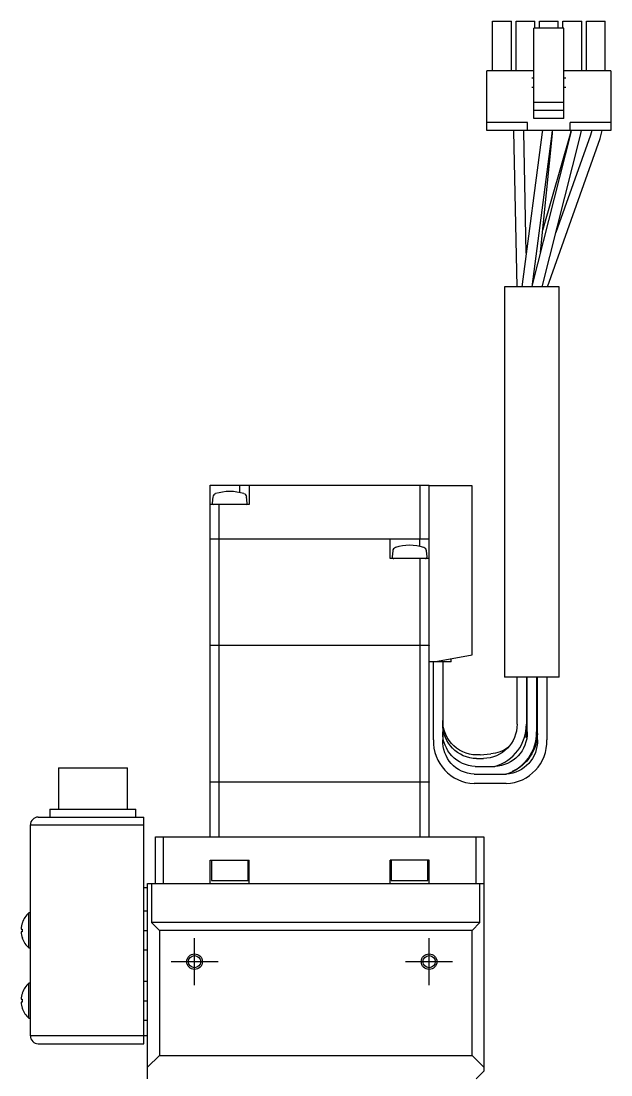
# Model space of a CAD drawing. Extents: x 0 to 1149, y -8 to 939.
# Drawn here: x 468.7 to 544.1, y 803.9 to 938.8 of the extents above; entities that cross this region are included whole.
import ezdxf

# ---------------------------------------------------------------- set-up
doc = ezdxf.new("R2010")
doc.units = 0
doc.header["$LTSCALE"] = 0.5
doc.linetypes.add('CENTER', pattern=[50.8, 31.75, -6.35, 6.35, -6.35])
for name, color, linetype in [('MSM_CENTER', 1, 'CENTER'), ('MSM_CONTINUOUS', 7, 'CONTINUOUS'), ('MSM_NARROW', 5, 'CONTINUOUS')]:
    doc.layers.add(name, color=color, linetype=linetype)

msp = doc.modelspace()

# ---------------------------------------------------------------- linework, layer by layer
at = {"layer": 'MSM_CENTER'}
for p, q in [((490.87, 815.4), (490.87, 821.4)), ((520.87, 815.4), (520.87, 821.4)), ((487.87, 818.4), (493.87, 818.4)), ((517.87, 818.4), (523.87, 818.4))]:
    msp.add_line(p, q, dxfattribs=at)
at = {"layer": 'MSM_CONTINUOUS'}
for p, q in [((528.99, 932.45), (528.99, 938.8)), ((528.99, 938.8), (531.39, 938.8)), ((531.39, 932.45), (531.39, 938.8)), ((531.99, 932.45), (531.99, 938.8)), ((531.99, 938.8), (534.39, 938.8)), ((534.26, 926.35), (534.26, 937.91)), ((538.12, 937.91), (534.26, 937.91)), ((534.39, 937.91), (534.39, 938.8)), ((534.99, 938.8), (537.39, 938.8)), ((534.99, 937.91), (534.99, 938.8)), ((537.39, 937.91), (537.39, 938.8)), ((537.99, 937.91), (537.99, 938.8)), ((537.99, 938.8), (540.39, 938.8)), ((538.12, 926.35), (538.12, 937.91)), ((540.39, 932.45), (540.39, 938.8)), ((540.99, 932.45), (540.99, 938.8)), ((540.99, 938.8), (543.39, 938.8)), ((543.39, 932.45), (543.39, 938.8)), ((528.27, 924.8), (528.27, 932.45)), ((534.26, 932.45), (528.27, 932.45)), ((544.12, 932.45), (538.12, 932.45)), ((544.12, 932.45), (544.12, 924.8)), ((534.26, 931.5), (534.01, 931.5)), ((538.37, 931.5), (538.12, 931.5)), ((534.01, 930.35), (534.26, 930.35)), ((538.12, 930.35), (538.37, 930.35)), ((538.12, 928.37), (534.26, 928.37)), ((538.12, 927.35), (534.26, 927.35)), ((533.46, 925.82), (528.27, 925.82)), ((533.46, 924.8), (533.46, 925.82)), ((538.12, 926.35), (534.26, 926.35)), ((538.92, 924.8), (538.92, 925.82)), ((544.12, 925.82), (538.92, 925.82)), ((544.12, 924.8), (528.27, 924.8)), ((531.67, 924.8), (531.67, 924.69)), ((531.67, 924.8), (531.67, 924.62)), ((531.67, 924.69), (532.07, 904.8)), ((535.33, 924.56), (532.72, 904.8)), ((532.97, 924.65), (532.97, 924.8)), ((533.29, 909.1), (532.97, 924.65)), ((534.03, 904.8), (536.62, 924.39)), ((538.94, 924.36), (534.06, 905.02)), ((535.12, 909.22), (536.63, 924.39)), ((535.36, 924.8), (535.33, 924.56)), ((538.9, 924.31), (535.39, 911.99)), ((536.62, 924.39), (536.66, 924.8)), ((536.63, 924.39), (536.66, 924.8)), ((541.52, 924.2), (537.09, 911.73)), ((539.01, 924.8), (538.9, 924.31)), ((539.03, 924.8), (538.94, 924.36)), ((540.2, 924.04), (540.34, 924.8)), ((541.68, 924.8), (541.52, 924.2)), ((542.74, 923.77), (543, 924.8)), ((542.74, 923.76), (543, 924.8)), ((535.34, 904.8), (540.2, 924.04)), ((536.01, 904.8), (542.74, 923.77)), ((537.52, 904.8), (530.52, 904.8)), ((530.52, 904.8), (530.52, 854.8)), ((537.52, 854.8), (537.52, 904.8)), ((492.87, 872.51), (492.87, 879.4)), ((492.87, 879.4), (520.87, 879.4)), ((496.62, 879.4), (496.62, 878.46)), ((497.87, 879.4), (497.87, 876.9)), ((519.72, 872.51), (519.72, 879.4)), ((520.87, 841.4), (520.87, 879.4)), ((526.37, 879.3), (520.87, 879.3)), ((526.37, 857.67), (526.37, 879.3)), ((497.87, 876.9), (492.87, 876.9)), ((493.21, 877.88), (493.14, 877.11)), ((494.03, 872.51), (494.03, 876.9)), ((497.6, 877.11), (497.53, 877.88)), ((492.87, 872.51), (520.87, 872.51)), ((492.87, 858.9), (492.87, 872.5)), ((520.87, 872.5), (492.87, 872.5)), ((492.88, 872.5), (492.88, 872.51)), ((494.03, 872.5), (494.03, 872.51)), ((494.03, 858.9), (494.03, 872.5)), ((515.87, 870), (515.87, 872.5)), ((519.62, 872.5), (519.62, 871.57)), ((519.72, 872.5), (519.72, 872.51)), ((520.86, 872.5), (520.86, 872.51)), ((516.21, 870.99), (516.14, 870.22)), ((520.6, 870.22), (520.53, 870.99)), ((520.87, 870), (515.87, 870)), ((519.72, 858.9), (519.72, 870)), ((492.87, 858.9), (520.87, 858.9)), ((492.87, 841.4), (492.87, 858.89)), ((520.87, 858.89), (492.87, 858.89)), ((492.88, 858.9), (492.88, 858.89)), ((494.03, 858.9), (494.03, 858.89)), ((494.03, 841.4), (494.03, 858.89)), ((519.72, 858.9), (519.72, 858.89)), ((519.72, 841.4), (519.72, 858.89)), ((520.86, 858.9), (520.86, 858.89)), ((523.67, 856.8), (520.87, 856.8)), ((521.42, 846.8), (521.42, 856.8)), ((521.47, 856.8), (526.37, 857.67)), ((522.62, 856.8), (522.62, 846.8)), ((523.67, 856.8), (523.67, 857.19)), ((537.52, 854.8), (530.52, 854.8)), ((532.12, 848.8), (532.12, 854.8)), ((533.32, 854.8), (533.32, 847.8)), ((533.42, 847.8), (533.42, 854.8)), ((534.62, 854.8), (534.62, 847.8)), ((534.72, 846.8), (534.72, 854.8)), ((535.92, 854.8), (535.92, 846.8)), ((522.62, 849.28), (522.63, 849.04)), ((533.27, 847.09), (533.42, 848.3)), ((533.32, 847.8), (533.27, 847.09)), ((533.27, 847.09), (533.26, 847.06)), ((533.26, 847.06), (533.27, 847.09)), ((527.39, 844.88), (528.77, 845)), ((473.45, 843.2), (482.3, 843.2)), ((473.45, 843.2), (473.45, 837.9)), ((482.3, 837.9), (482.3, 843.2)), ((526.78, 843.4), (529.26, 843.4)), ((526.93, 844.4), (527.81, 844.4)), ((526.62, 842.4), (530.72, 842.4)), ((530.72, 842.41), (530.68, 842.4)), ((492.87, 841.4), (520.87, 841.4)), ((492.87, 834.4), (492.87, 841.39)), ((520.87, 841.39), (492.87, 841.39)), ((492.88, 841.4), (492.88, 841.39)), ((494.03, 841.4), (494.03, 841.39)), ((494.03, 834.4), (494.03, 841.39)), ((519.72, 841.4), (519.72, 841.39)), ((519.72, 834.4), (519.72, 841.39)), ((520.86, 841.4), (520.86, 841.39)), ((520.87, 834.4), (520.87, 841.39)), ((530.72, 841.2), (526.62, 841.2)), ((472.37, 837.9), (483.37, 837.9)), ((472.37, 837.9), (472.37, 836.9)), ((483.37, 836.9), (483.37, 837.9)), ((470.87, 836.9), (484.37, 836.9)), ((484.37, 807.9), (484.37, 836.9)), ((469.87, 808.9), (469.87, 835.9)), ((469.87, 835.9), (484.37, 835.9)), ((485.87, 828.4), (485.87, 834.4)), ((485.87, 834.4), (527.87, 834.4)), ((486.87, 834.4), (486.87, 828.4)), ((526.87, 828.4), (526.87, 834.4)), ((527.87, 834.4), (527.87, 804.4)), ((492.87, 831.4), (497.87, 831.4)), ((492.87, 828.4), (492.87, 831.4)), ((493.02, 831.4), (493.02, 828.8)), ((497.72, 828.8), (497.72, 831.4)), ((497.87, 828.4), (497.87, 831.4)), ((520.87, 831.4), (515.87, 831.4)), ((515.87, 828.4), (515.87, 831.4)), ((516.02, 831.4), (516.02, 828.8)), ((520.72, 828.8), (520.72, 831.4)), ((520.87, 828.4), (520.87, 831.4)), ((484.87, 803.4), (484.87, 828.4)), ((484.87, 828.4), (527.87, 828.4)), ((485.37, 828.4), (485.37, 823.4)), ((493.02, 828.8), (497.72, 828.8)), ((516.02, 828.8), (520.72, 828.8)), ((527.37, 823.4), (527.37, 828.4)), ((484.37, 827.9), (484.87, 827.9)), ((469.69, 820.15), (469.69, 824.65)), ((469.87, 824.65), (469.69, 824.65)), ((484.37, 824.9), (484.87, 824.9)), ((468.83, 823.38), (468.84, 823.37)), ((485.37, 823.4), (486.37, 822.4)), ((527.37, 823.4), (485.37, 823.4)), ((526.37, 822.4), (527.37, 823.4)), ((468.68, 822.58), (468.84, 822.58)), ((468.84, 822.22), (468.68, 822.22)), ((468.84, 822.58), (468.84, 822.22)), ((484.37, 822.4), (484.87, 822.4)), ((486.37, 822.4), (486.37, 806.4)), ((526.37, 822.4), (486.37, 822.4)), ((526.37, 806.4), (526.37, 822.4)), ((468.84, 821.43), (468.83, 821.42)), ((469.69, 820.15), (469.87, 820.15)), ((484.37, 819.9), (484.87, 819.9)), ((469.69, 811.15), (469.69, 815.65)), ((469.87, 815.65), (469.69, 815.65)), ((484.37, 815.9), (484.87, 815.9)), ((468.68, 813.58), (468.84, 813.58)), ((468.83, 814.38), (468.84, 814.37)), ((468.84, 813.58), (468.84, 813.22)), ((468.84, 813.22), (468.68, 813.22)), ((468.84, 812.43), (468.83, 812.42)), ((484.37, 813.4), (484.87, 813.4)), ((469.69, 811.15), (469.87, 811.15)), ((484.37, 810.9), (484.87, 810.9)), ((484.87, 808.9), (469.87, 808.9)), ((470.87, 807.9), (484.37, 807.9)), ((484.87, 804.9), (486.37, 806.4)), ((486.37, 806.4), (526.37, 806.4)), ((526.37, 806.4), (527.87, 804.9)), ((526.87, 803.4), (527.87, 804.4))]:
    msp.add_line(p, q, dxfattribs=at)
for centre in [(490.87, 818.4), (520.87, 818.4)]:
    msp.add_circle(centre, 0.783, dxfattribs=at)
for centre, radius, start, end in [((493.71, 877.83), 0.5, 107.6292, 175), ((495.37, 872.59), 6, 72.3708, 107.6292), ((497.04, 877.83), 0.5, 5, 72.3708), ((493.34, 877.09), 0.2, 175, 251.8051), ((497.4, 877.09), 0.2, 288.1949, 5), ((518.37, 865.7), 6, 72.3708, 107.6292), ((516.34, 870.2), 0.2, 175, 270), ((516.71, 870.94), 0.5, 107.6292, 175), ((520.04, 870.94), 0.5, 5, 72.3708), ((520.4, 870.2), 0.2, 270, 5), ((527.73, 848.77), 5.59, 285.9654, 0.2921), ((529.05, 847.73), 5.57, 287.3809, 0.7723), ((526.83, 846.61), 5.41, 177.9657, 267.8137), ((530.52, 846.6), 5.41, 272.1273, 2.0933), ((470.87, 835.9), 1, 90, 180), ((471.67, 822.4), 3, 131.4096, 160.9979), ((471.67, 822.4), 2.99, 161.0315, 176.554), ((471.67, 822.4), 2.99, 183.446, 198.9685), ((471.67, 822.4), 3, 199.0021, 228.5904), ((471.67, 813.4), 3, 131.4096, 160.9979), ((471.67, 813.4), 2.99, 161.0315, 176.554), ((471.67, 813.4), 2.99, 183.446, 198.9685), ((471.67, 813.4), 3, 199.0021, 228.5904), ((470.87, 808.9), 1, 180, 270)]:
    msp.add_arc(centre, radius, start, end, dxfattribs=at)
at = {"layer": 'MSM_CONTINUOUS', "extrusion": (0, 0, -1)}
for centre, radius, start, end in [((-526.98, 848.76), 4.36, 270.5892, 0.5857), ((-527.01, 849.25), 4.39, 265.0821, 0.1308), ((-527.76, 848.76), 4.36, 179.4314, 269.3937), ((-526.9, 847.69), 4.29, 271.642, 1.5567), ((-529.13, 847.69), 4.29, 178.4892, 268.3121), ((-529.27, 847.7), 5.45, 181.1091, 246.0046), ((-526.83, 846.61), 4.22, 272.8542, 2.5704), ((-528.39, 849.35), 4.37, 232.9581, 264.9542), ((-530.5, 846.62), 4.22, 177.5064, 267.069)]:
    msp.add_arc(centre, radius, start, end, dxfattribs=at)
at = {"layer": 'MSM_NARROW'}
for centre in [(490.87, 818.4), (520.87, 818.4)]:
    msp.add_circle(centre, 1, dxfattribs=at)

doc.saveas('drawing.dxf')
